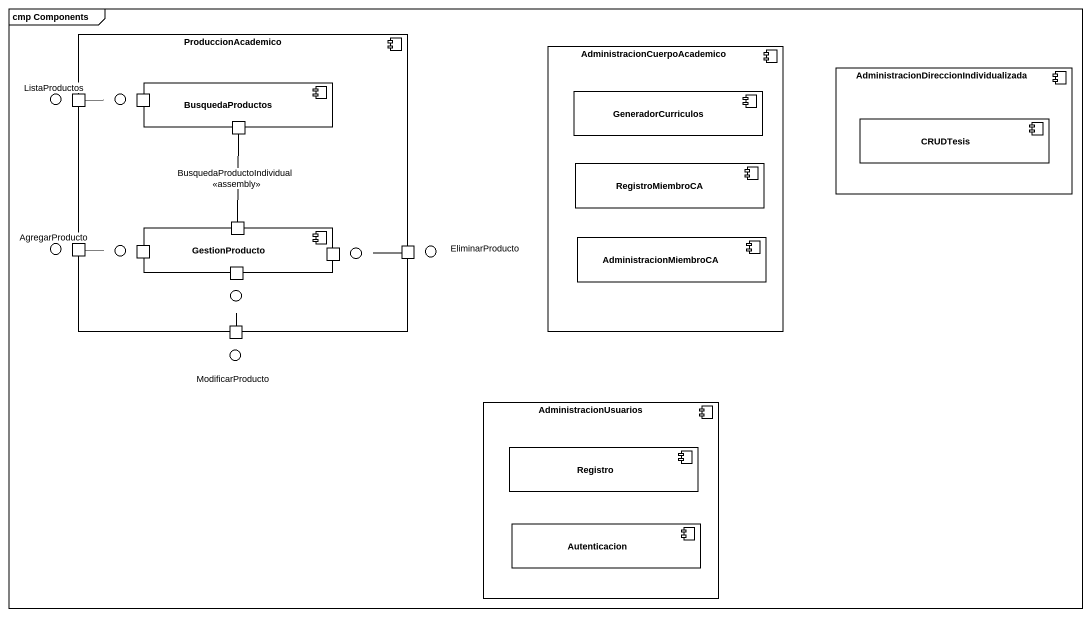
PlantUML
@startuml
mainframe cmp Components
component ProduccionAcademico #FFFFFF {
  port " " as port1
  component BusquedaProductos #FFFFFF {
    port " " as port2
    port " " as port3
  }
  component GestionProducto #FFFFFF {
    port " " as port4
    port " " as port6
    port " " as port7
    port " " as port8
  }
  port " " as port5
  port " " as port9
  port " " as port10
}
component "AdministracionCuerpoAcademico" as AdministracionCuerpoAcademic #FFFFFF {
  component GeneradorCurriculos #FFFFFF
  component RegistroMiembroCA #FFFFFF
  component AdministracionMiembroCA #FFFFFF
}
component "AdministracionDireccionIndividualizada" as AdministracionDireccionIndiv #FFFFFF {
  component CRUDTesis #FFFFFF
}
() ListaProductos
() " " as lollipop1
() AgregarProducto
() " " as lollipop2
() " " as lollipop3
() EliminarProducto
() " " as lollipop4
() ModificarProducto
component AdministracionUsuarios #FFFFFF {
  component Registro #FFFFFF
  component Autenticacion #FFFFFF
}
ProduccionAcademico -up- lollipop1
ProduccionAcademico -left- lollipop2
ProduccionAcademico -- lollipop3
ProduccionAcademico -- lollipop4
port1 -right- lollipop1
port4 -up- port3 : BusquedaProductoIndividual\n<<assembly>>
port5 -right- lollipop2
lollipop3 -right- port9
lollipop4 -- port10
@enduml
